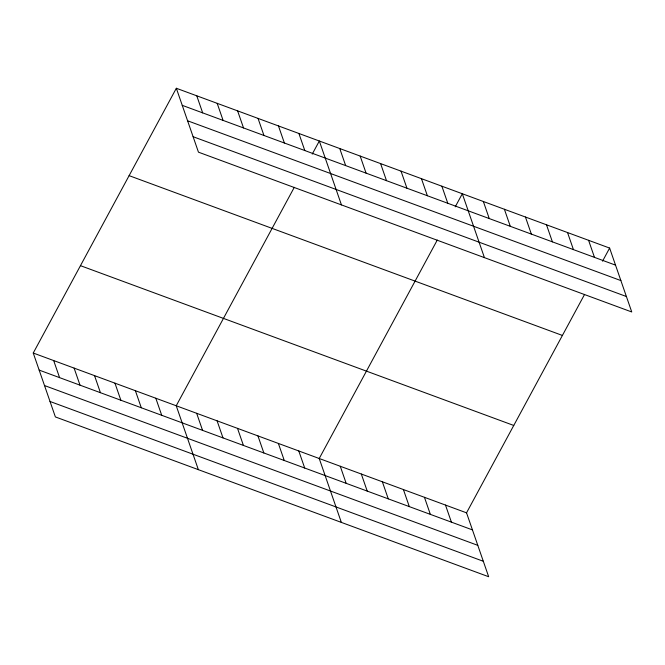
<?xml version="1.0" encoding="UTF-8"?>
<svg xmlns="http://www.w3.org/2000/svg" width="665" height="665" viewBox="0 0 665 665"><rect width="100%" height="100%" fill="white"/><g stroke="black" fill="none" stroke-linecap="round" stroke-linejoin="round"><path stroke-width="1" d="M584.601 294.379L466.539 512.831L488.667 576.73L55.378 416.93L33.25 353.032L176.333 88.27L609.622 248.07L631.75 311.968L198.461 152.169L176.333 88.27M294.296 187.314L176.233 405.766L198.361 469.665M312.234 154.114L319.325 141.005L341.444 204.903M437.279 240.048L319.225 458.501L341.344 522.399M455.226 206.848L462.308 193.739L484.428 257.629M602.54 261.179L609.622 248.07M182.243 105.336L615.532 265.135M187.597 120.789L620.886 280.588M193.108 136.716L626.397 296.515M129.118 175.643L562.407 335.443M80.465 265.659L513.754 425.459M33.25 353.032L466.539 512.831M39.16 370.097L472.449 529.897M44.513 385.55L477.803 545.35M50.025 401.477L483.314 561.277M588.583 240.306L594.485 257.372M567.536 232.55L573.446 249.616M546.489 224.787L552.399 241.852M525.441 217.023L531.352 234.088M504.394 209.259L510.304 226.324M483.355 201.503L489.257 218.569M441.876 186.208L447.786 203.274M421.452 178.669L427.362 195.734M401.028 171.138L406.938 188.203M380.596 163.607L386.506 180.672M360.172 156.076L366.082 173.141M339.749 148.536L345.659 165.602M445.492 505.076L451.402 522.141M298.893 133.474L304.803 150.539M424.445 497.312L430.355 514.377M278.469 125.934L284.379 143M403.406 489.548L409.316 506.614M258.045 118.403L263.947 135.469M382.358 481.784L388.269 498.85M237.613 110.872L243.523 127.938M361.311 474.029L367.221 491.094M217.189 103.341L223.099 120.407M340.264 466.265L346.174 483.33M196.765 95.802L202.667 112.867M298.793 450.97L304.703 468.035M278.369 443.439L284.279 460.504M257.945 435.899L263.847 452.965M237.513 428.368L243.423 445.434M217.089 420.837L222.999 437.902M196.665 413.306L202.567 430.371M155.81 398.235L161.72 415.301M135.386 390.704L141.296 407.77M114.954 383.165L120.864 400.23M94.53 375.634L100.44 392.699M74.106 368.102L80.016 385.168M53.674 360.571L59.584 377.637"/></g></svg>
